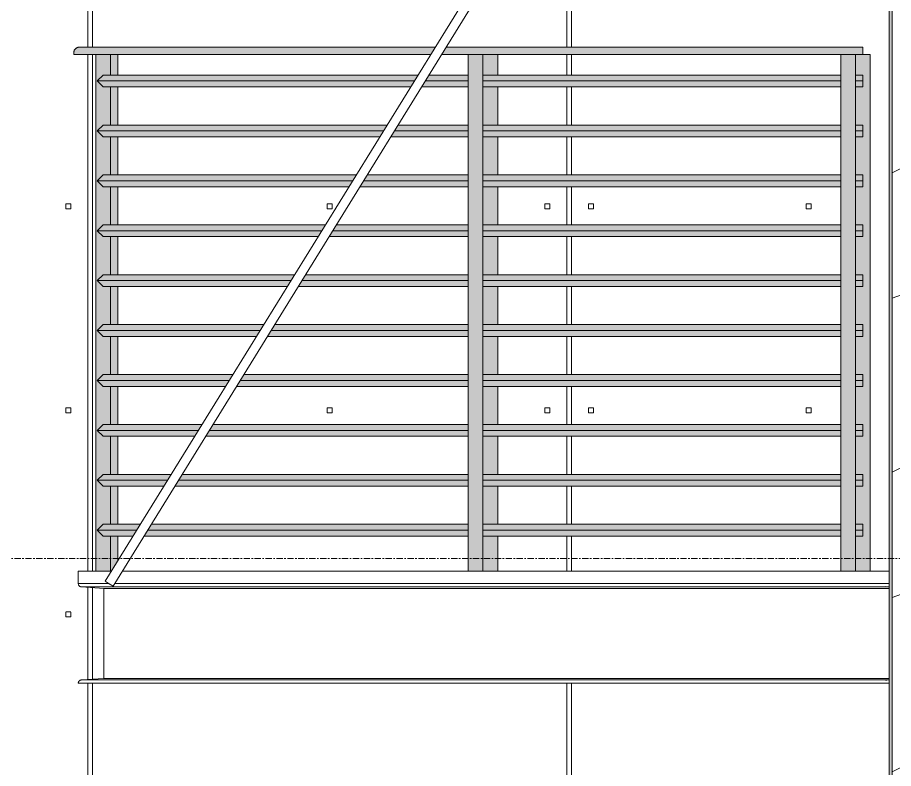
# Model space of a CAD drawing. Header units: inches. Extents: x 9661 to 16490, y -393 to 647.
# Drawn here: x 11178 to 11248.2, y 251.2 to 311.4 of the extents above; entities that cross this region are included whole.
import ezdxf

# ---------------------------------------------------------------- set-up
doc = ezdxf.new("R2010")
doc.units = ezdxf.units.IN
doc.header["$MEASUREMENT"] = 0
doc.linetypes.add('Grid Line 1_2_', pattern=[0.875, 0.5, -0.125, 0.125, -0.125])
for name, color, linetype, lineweight in [('A-FLOR-4', 55, 'Continuous', 9), ('A-FLOR-HRAL-1', 7, 'Continuous', 9), ('A-FLOR-HRAL-2', 55, 'Continuous', 9), ('A-FLOR-HRAL-4', 9, 'Continuous', 9), ('A-FLOR-LEVL-1', 51, 'Grid Line 1_2_', 9), ('A-WALL-11', 113, 'Continuous', 9), ('A-WALL-5', 55, 'Continuous', 9), ('A-WALL-7', 251, 'Continuous', 5), ('A-WALL-PATT-1', 55, 'Continuous', 9), ('A-WALL-PATT-2', 45, 'Continuous', 9), ('S-BEAM-3', 55, 'Continuous', 9)]:
    doc.layers.add(name, color=color, linetype=linetype, lineweight=lineweight)

# ---------------------------------------------------------------- blocks, each defined once
blk = doc.blocks.new('Railing - Baluster_01-V125-BUILDING SECTION - EAST_WEST - LOOKING NORTH')
at = {"layer": 'A-FLOR-HRAL-4'}
blk.add_hatch(color=256, dxfattribs=at).paths.add_polyline_path([(12151.395, 267), (12151.395, 308.405), (12150.214, 308.405), (12150.214, 267)], flags=0)
at = {"layer": 'A-FLOR-HRAL-2'}
for p, q in [((12150.214, 267), (12150.214, 308.405)), ((12151.395, 308.405), (12151.395, 267))]:
    blk.add_line(p, q, dxfattribs=at)
blk = doc.blocks.new('Railing - Baluster_01-2700443-BUILDING SECTION - EAST_WEST - LOOKING NORTH')
at = {"layer": 'A-FLOR-HRAL-4'}
h = blk.add_hatch(color=256, dxfattribs=at)
h.paths.add_polyline_path([(12151.395, 267), (12152.577, 267), (12152.577, 269.803), (12151.395, 269.803)], flags=0)
h.paths.add_polyline_path([(12151.395, 270.75), (12152.577, 270.75), (12152.577, 273.803), (12151.395, 273.803)], flags=0)
h.paths.add_polyline_path([(12152.577, 274.75), (12152.577, 277.803), (12151.395, 277.803), (12151.395, 274.75)], flags=0)
h.paths.add_polyline_path([(12151.395, 278.75), (12152.577, 278.75), (12152.577, 281.803), (12151.395, 281.803)], flags=0)
h.paths.add_polyline_path([(12151.395, 282.75), (12152.577, 282.75), (12152.577, 285.803), (12151.395, 285.803)], flags=0)
h.paths.add_polyline_path([(12152.577, 286.75), (12152.577, 289.803), (12151.395, 289.803), (12151.395, 286.75)], flags=0)
h.paths.add_polyline_path([(12151.395, 290.75), (12152.577, 290.75), (12152.577, 293.803), (12151.395, 293.803)], flags=0)
h.paths.add_polyline_path([(12151.395, 294.75), (12152.577, 294.75), (12152.577, 297.803), (12151.395, 297.803)], flags=0)
h.paths.add_polyline_path([(12151.395, 298.75), (12152.577, 298.75), (12152.577, 301.803), (12151.395, 301.803), (12151.395, 299.644)], flags=0)
h.paths.add_polyline_path([(12152.577, 302.75), (12152.577, 305.803), (12151.395, 305.803), (12151.395, 302.75), (12151.969, 302.75)], flags=0)
h.paths.add_polyline_path([(12152.577, 306.75), (12152.577, 308.405), (12151.395, 308.405), (12151.395, 306.75), (12151.969, 306.75)], flags=0)
at = {"layer": 'A-FLOR-HRAL-2'}
for p, q in [((12152.577, 308.405), (12152.577, 306.75)), ((12152.577, 305.803), (12152.577, 302.75)), ((12152.577, 301.803), (12152.577, 298.75)), ((12152.577, 297.803), (12152.577, 294.75)), ((12152.577, 293.803), (12152.577, 290.75)), ((12152.577, 289.803), (12152.577, 286.75)), ((12152.577, 285.803), (12152.577, 282.75)), ((12152.577, 281.803), (12152.577, 278.75)), ((12152.577, 277.803), (12152.577, 274.75)), ((12152.577, 273.803), (12152.577, 270.75)), ((12152.577, 269.803), (12152.577, 267))]:
    blk.add_line(p, q, dxfattribs=at)
blk = doc.blocks.new('Railing - Baluster_01-V128-BUILDING SECTION - EAST_WEST - LOOKING NORTH')
at = {"layer": 'A-FLOR-HRAL-4'}
blk.add_hatch(color=256, dxfattribs=at).paths.add_polyline_path([(9916.349, 267), (9917.53, 267), (9917.512, 269.803), (9916.939, 269.803), (9916.466, 270.277), (9916.939, 270.75), (9917.53, 270.75), (9917.512, 273.803), (9916.939, 273.803), (9916.466, 274.277), (9916.939, 274.75), (9917.53, 274.75), (9917.512, 277.803), (9916.939, 277.803), (9916.466, 278.277), (9916.939, 278.75), (9917.53, 278.75), (9917.512, 281.803), (9916.939, 281.803), (9916.466, 282.277), (9916.939, 282.75), (9917.53, 282.75), (9917.512, 285.803), (9916.939, 285.803), (9916.466, 286.277), (9916.939, 286.75), (9917.53, 286.75), (9917.512, 289.803), (9916.939, 289.803), (9916.466, 290.277), (9916.939, 290.75), (9917.53, 290.75), (9917.512, 293.803), (9916.939, 293.803), (9916.466, 294.277), (9916.939, 294.75), (9917.53, 294.75), (9917.512, 297.803), (9916.939, 297.803), (9916.466, 298.277), (9916.939, 298.75), (9917.53, 298.75), (9917.53, 301.803), (9916.939, 301.803), (9916.466, 302.277), (9916.939, 302.75), (9917.53, 302.75), (9917.53, 305.803), (9916.939, 305.803), (9916.466, 306.277), (9916.939, 306.75), (9917.53, 306.75), (9917.53, 308.405), (9916.349, 308.405), (9916.349, 269.734)], flags=0)
at = {"layer": 'A-FLOR-HRAL-2'}
for p, q in [((9916.349, 308.405), (9916.349, 267)), ((9917.53, 306.75), (9917.53, 308.405)), ((9917.53, 302.75), (9917.53, 305.803)), ((9917.53, 298.75), (9917.53, 301.803)), ((9917.53, 294.75), (9917.53, 297.803)), ((9917.53, 290.75), (9917.53, 293.803)), ((9917.53, 286.75), (9917.53, 289.803)), ((9917.53, 282.75), (9917.53, 285.803)), ((9917.53, 278.75), (9917.53, 281.803)), ((9917.53, 274.75), (9917.53, 277.803)), ((9917.53, 270.75), (9917.53, 273.803)), ((9917.53, 267), (9917.53, 269.803))]:
    blk.add_line(p, q, dxfattribs=at)
blk = doc.blocks.new('Railing - Baluster_01-V129-BUILDING SECTION - EAST_WEST - LOOKING NORTH')
at = {"layer": 'A-FLOR-HRAL-4'}
h = blk.add_hatch(color=256, dxfattribs=at)
h.paths.add_polyline_path([(9917.615, 267), (9918.12, 267.818), (9918.12, 269.803), (9917.53, 269.803), (9917.53, 267), (9917.589, 267)], flags=0)
h.paths.add_polyline_path([(9917.655, 270.75), (9918.12, 270.75), (9918.12, 273.803), (9917.53, 273.803), (9917.53, 270.75), (9917.589, 270.75)], flags=0)
h.paths.add_polyline_path([(9917.53, 274.75), (9918.12, 274.75), (9918.12, 277.803), (9917.53, 277.803), (9917.53, 275.716)], flags=0)
h.paths.add_polyline_path([(9918.12, 278.75), (9918.12, 281.803), (9917.53, 281.803), (9917.53, 278.75), (9917.748, 278.75)], flags=0)
h.paths.add_polyline_path([(9917.748, 282.75), (9918.12, 282.75), (9918.12, 285.803), (9917.53, 285.803), (9917.53, 282.75), (9917.738, 282.75)], flags=0)
h.paths.add_polyline_path([(9918.12, 286.75), (9918.12, 289.803), (9917.53, 289.803), (9917.53, 286.75), (9917.748, 286.75)], flags=0)
h.paths.add_polyline_path([(9917.53, 290.75), (9918.12, 290.75), (9918.12, 293.803), (9917.53, 293.803)], flags=0)
h.paths.add_polyline_path([(9917.706, 294.75), (9918.12, 294.75), (9918.12, 297.803), (9917.53, 297.803), (9917.53, 294.75), (9917.655, 294.75)], flags=0)
h.paths.add_polyline_path([(9917.53, 298.75), (9918.12, 298.75), (9918.12, 301.803), (9917.53, 301.803), (9917.53, 299.644)], flags=0)
h.paths.add_polyline_path([(9918.12, 302.75), (9918.12, 305.803), (9917.53, 305.803), (9917.53, 302.75)], flags=0)
h.paths.add_polyline_path([(9917.53, 306.75), (9918.12, 306.75), (9918.12, 308.405), (9917.53, 308.405)], flags=0)
at = {"layer": 'A-FLOR-HRAL-2'}
for p, q in [((9918.12, 308.405), (9918.12, 306.75)), ((9918.12, 305.803), (9918.12, 302.75)), ((9918.12, 301.803), (9918.12, 298.75)), ((9918.12, 297.803), (9918.12, 294.75)), ((9918.12, 293.803), (9918.12, 290.75)), ((9918.12, 289.803), (9918.12, 286.75)), ((9918.12, 285.803), (9918.12, 282.75)), ((9918.12, 281.803), (9918.12, 278.75)), ((9918.12, 277.803), (9918.12, 274.75)), ((9918.12, 273.803), (9918.12, 270.75)), ((9918.12, 269.803), (9918.12, 267.818))]:
    blk.add_line(p, q, dxfattribs=at)
blk = doc.blocks.new('Railing - Baluster_01-V130-BUILDING SECTION - EAST_WEST - LOOKING NORTH')
at = {"layer": 'A-FLOR-HRAL-4'}
blk.add_hatch(color=256, dxfattribs=at).paths.add_polyline_path([(9978.266, 267), (9978.418, 267), (9978.418, 308.405), (9977.237, 308.405), (9977.237, 306.75), (9977.827, 306.75), (9977.827, 305.803), (9977.237, 305.803), (9977.237, 302.75), (9977.827, 302.75), (9977.827, 301.803), (9977.237, 301.803), (9977.237, 298.75), (9977.827, 298.75), (9977.827, 297.803), (9977.237, 297.803), (9977.237, 294.75), (9977.827, 294.75), (9977.827, 293.803), (9977.237, 293.803), (9977.237, 290.75), (9977.827, 290.75), (9977.827, 289.803), (9977.237, 289.803), (9977.237, 286.75), (9977.827, 286.75), (9977.827, 285.803), (9977.237, 285.803), (9977.237, 282.75), (9977.827, 282.75), (9977.827, 281.803), (9977.237, 281.803), (9977.237, 278.75), (9977.827, 278.75), (9977.827, 277.803), (9977.237, 277.803), (9977.237, 274.75), (9977.827, 274.75), (9977.827, 273.803), (9977.237, 273.803), (9977.237, 270.75), (9977.827, 270.75), (9977.827, 269.803), (9977.237, 269.803), (9977.237, 267)], flags=0)
at = {"layer": 'A-FLOR-HRAL-2'}
for q in [(9977.827, 308.405), (9978.418, 267)]:
    blk.add_line((9978.418, 308.405), q, dxfattribs=at)
blk = doc.blocks.new('Railing - Railing-3282297-BUILDING SECTION - EAST_WEST - LOOKING NORTH')
at = {"layer": 'A-FLOR-HRAL-1'}
h = blk.add_hatch(color=256, dxfattribs=at)
h.paths.add_polyline_path([(11245.187, 308.528), (11245.777, 308.528), (11245.777, 309), (11212.364, 308.962), (11212.095, 308.528), (11245.027, 308.528)], flags=0)
h.paths.add_polyline_path([(11182.527, 308.528), (11211.214, 308.528), (11211.506, 309), (11182.877, 308.984), (11182.666, 308.862), (11182.543, 308.65)], flags=0)
h = blk.add_hatch(color=256, dxfattribs=at)
h.paths.add_polyline_path([(11212.02, 308.405), (11245.777, 308.405), (11245.777, 308.528), (11212.095, 308.528)], flags=0)
h.paths.add_polyline_path([(11211.138, 308.405), (11211.214, 308.528), (11182.527, 308.528), (11182.527, 308.405), (11210.524, 308.405)], flags=0)
h = blk.add_hatch(color=256, dxfattribs=at)
h.paths.add_polyline_path([(11210.705, 306.277), (11214.152, 306.277), (11214.152, 306.75), (11210.998, 306.75)], flags=0)
h.paths.add_polyline_path([(11245.777, 306.277), (11245.777, 306.75), (11245.187, 306.75), (11245.187, 306.277)], flags=0)
h.paths.add_polyline_path([(11185.48, 306.277), (11209.824, 306.277), (11210.116, 306.75), (11184.889, 306.75), (11184.416, 306.277)], flags=0)
h.paths.add_polyline_path([(11235.169, 306.277), (11244.006, 306.277), (11244.006, 306.75), (11215.333, 306.75), (11215.333, 306.277), (11216.514, 306.277)], flags=0)
h = blk.add_hatch(color=256, dxfattribs=at)
h.paths.add_polyline_path([(11245.777, 305.803), (11245.777, 306.277), (11245.187, 306.277), (11245.187, 305.803)], flags=0)
h.paths.add_polyline_path([(11185.48, 305.803), (11209.531, 305.803), (11209.824, 306.277), (11184.416, 306.277), (11184.889, 305.803)], flags=0)
h.paths.add_polyline_path([(11235.169, 305.803), (11244.006, 305.803), (11244.006, 306.277), (11215.333, 306.277), (11215.333, 305.803), (11216.514, 305.803)], flags=0)
h.paths.add_polyline_path([(11210.413, 305.803), (11214.152, 305.803), (11214.152, 306.277), (11210.705, 306.277), (11210.524, 305.983)], flags=0)
h = blk.add_hatch(color=256, dxfattribs=at)
h.paths.add_polyline_path([(11215.333, 302.277), (11244.006, 302.277), (11244.006, 302.75), (11215.333, 302.75)], flags=0)
h.paths.add_polyline_path([(11184.416, 302.277), (11207.353, 302.277), (11207.646, 302.75), (11184.889, 302.75)], flags=0)
h.paths.add_polyline_path([(11245.777, 302.277), (11245.777, 302.75), (11245.187, 302.75), (11245.187, 302.277)], flags=0)
h.paths.add_polyline_path([(11214.152, 302.277), (11214.152, 302.75), (11208.527, 302.75), (11208.235, 302.277)], flags=0)
h = blk.add_hatch(color=256, dxfattribs=at)
h.paths.add_polyline_path([(11245.187, 301.803), (11245.777, 301.803), (11245.777, 302.277), (11245.187, 302.277)], flags=0)
h.paths.add_polyline_path([(11184.889, 301.803), (11207.061, 301.803), (11207.353, 302.277), (11184.416, 302.277)], flags=0)
h.paths.add_polyline_path([(11244.006, 301.803), (11244.006, 302.277), (11215.333, 302.277), (11215.333, 301.803), (11235.169, 301.803)], flags=0)
h.paths.add_polyline_path([(11207.942, 301.803), (11214.152, 301.803), (11214.152, 302.277), (11208.235, 302.277)], flags=0)
h = blk.add_hatch(color=256, dxfattribs=at)
h.paths.add_polyline_path([(11205.764, 298.277), (11214.152, 298.277), (11214.152, 298.75), (11206.057, 298.75)], flags=0)
h.paths.add_polyline_path([(11185.48, 298.277), (11204.883, 298.277), (11205.175, 298.75), (11184.889, 298.75), (11184.416, 298.277)], flags=0)
h.paths.add_polyline_path([(11245.777, 298.277), (11245.777, 298.75), (11245.187, 298.75), (11245.187, 298.277)], flags=0)
h.paths.add_polyline_path([(11235.169, 298.277), (11244.006, 298.277), (11244.006, 298.75), (11215.333, 298.75), (11215.333, 298.277), (11216.514, 298.277)], flags=0)
h = blk.add_hatch(color=256, dxfattribs=at)
h.paths.add_polyline_path([(11245.187, 297.803), (11245.777, 297.803), (11245.777, 298.277), (11245.187, 298.277)], flags=0)
h.paths.add_polyline_path([(11185.48, 297.803), (11204.59, 297.803), (11204.883, 298.277), (11184.416, 298.277), (11184.889, 297.803)], flags=0)
h.paths.add_polyline_path([(11235.169, 297.803), (11244.006, 297.803), (11244.006, 298.277), (11215.333, 298.277), (11215.333, 297.803), (11216.514, 297.803)], flags=0)
h.paths.add_polyline_path([(11214.152, 297.803), (11214.152, 298.277), (11205.764, 298.277), (11205.472, 297.803)], flags=0)
h = blk.add_hatch(color=256, dxfattribs=at)
h.paths.add_polyline_path([(11203.294, 294.277), (11214.152, 294.277), (11214.152, 294.75), (11203.586, 294.75)], flags=0)
h.paths.add_polyline_path([(11185.48, 294.277), (11202.412, 294.277), (11202.704, 294.75), (11184.889, 294.75), (11184.416, 294.277)], flags=0)
h.paths.add_polyline_path([(11245.777, 294.277), (11245.777, 294.75), (11245.187, 294.75), (11245.187, 294.277)], flags=0)
h.paths.add_polyline_path([(11235.169, 294.277), (11244.006, 294.277), (11244.006, 294.75), (11215.333, 294.75), (11215.333, 294.277), (11216.514, 294.277)], flags=0)
h = blk.add_hatch(color=256, dxfattribs=at)
h.paths.add_polyline_path([(11203.001, 293.803), (11214.152, 293.803), (11214.152, 294.277), (11203.294, 294.277)], flags=0)
h.paths.add_polyline_path([(11245.777, 293.803), (11245.777, 294.277), (11245.187, 294.277), (11245.187, 293.803)], flags=0)
h.paths.add_polyline_path([(11185.48, 293.803), (11202.12, 293.803), (11202.412, 294.277), (11184.416, 294.277), (11184.889, 293.803)], flags=0)
h.paths.add_polyline_path([(11235.169, 293.803), (11244.006, 293.803), (11244.006, 294.277), (11215.333, 294.277), (11215.333, 293.803), (11216.514, 293.803)], flags=0)
h = blk.add_hatch(color=256, dxfattribs=at)
h.paths.add_polyline_path([(11200.823, 290.277), (11214.152, 290.277), (11214.152, 290.75), (11201.115, 290.75)], flags=0)
h.paths.add_polyline_path([(11184.416, 290.277), (11199.942, 290.277), (11200.234, 290.75), (11184.889, 290.75)], flags=0)
h.paths.add_polyline_path([(11245.777, 290.277), (11245.777, 290.75), (11245.187, 290.75), (11245.187, 290.277)], flags=0)
h.paths.add_polyline_path([(11235.169, 290.277), (11244.006, 290.277), (11244.006, 290.75), (11215.333, 290.75), (11215.333, 290.277), (11216.514, 290.277)], flags=0)
h = blk.add_hatch(color=256, dxfattribs=at)
h.paths.add_polyline_path([(11245.187, 289.803), (11245.777, 289.803), (11245.777, 290.277), (11245.187, 290.277)], flags=0)
h.paths.add_polyline_path([(11186.07, 289.803), (11199.649, 289.803), (11199.942, 290.277), (11184.416, 290.277), (11184.889, 289.803), (11185.48, 289.803)], flags=0)
h.paths.add_polyline_path([(11244.006, 289.803), (11244.006, 290.277), (11215.333, 290.277), (11215.333, 289.803), (11235.169, 289.803)], flags=0)
h.paths.add_polyline_path([(11200.531, 289.803), (11214.152, 289.803), (11214.152, 290.277), (11200.823, 290.277)], flags=0)
h = blk.add_hatch(color=256, dxfattribs=at)
h.paths.add_polyline_path([(11184.416, 286.277), (11197.471, 286.277), (11197.763, 286.75), (11184.889, 286.75)], flags=0)
h.paths.add_polyline_path([(11245.777, 286.277), (11245.777, 286.75), (11245.187, 286.75), (11245.187, 286.277)], flags=0)
h.paths.add_polyline_path([(11235.169, 286.277), (11244.006, 286.277), (11244.006, 286.75), (11215.333, 286.75), (11215.333, 286.277), (11216.514, 286.277)], flags=0)
h.paths.add_polyline_path([(11214.152, 286.277), (11214.152, 286.75), (11198.645, 286.75), (11198.353, 286.277)], flags=0)
h = blk.add_hatch(color=256, dxfattribs=at)
h.paths.add_polyline_path([(11245.187, 285.803), (11245.777, 285.803), (11245.777, 286.277), (11245.187, 286.277)], flags=0)
h.paths.add_polyline_path([(11185.06, 285.803), (11197.179, 285.803), (11197.471, 286.277), (11184.416, 286.277), (11184.889, 285.803)], flags=0)
h.paths.add_polyline_path([(11235.169, 285.803), (11244.006, 285.803), (11244.006, 286.277), (11215.333, 286.277), (11215.333, 285.803), (11216.514, 285.803)], flags=0)
h.paths.add_polyline_path([(11198.06, 285.803), (11214.152, 285.803), (11214.152, 286.277), (11198.353, 286.277)], flags=0)
h = blk.add_hatch(color=256, dxfattribs=at)
h.paths.add_polyline_path([(11185.656, 282.277), (11195.001, 282.277), (11195.293, 282.75), (11184.889, 282.75), (11184.416, 282.277), (11185.605, 282.277)], flags=0)
h.paths.add_polyline_path([(11245.777, 282.277), (11245.777, 282.75), (11245.187, 282.75), (11245.187, 282.277)], flags=0)
h.paths.add_polyline_path([(11235.169, 282.277), (11244.006, 282.277), (11244.006, 282.75), (11215.333, 282.75), (11215.333, 282.277), (11216.514, 282.277)], flags=0)
h.paths.add_polyline_path([(11195.882, 282.277), (11214.152, 282.277), (11214.152, 282.75), (11196.174, 282.75)], flags=0)
h = blk.add_hatch(color=256, dxfattribs=at)
h.paths.add_polyline_path([(11245.187, 281.803), (11245.777, 281.803), (11245.777, 282.277), (11245.187, 282.277)], flags=0)
h.paths.add_polyline_path([(11184.889, 281.803), (11194.708, 281.803), (11195.001, 282.277), (11184.416, 282.277)], flags=0)
h.paths.add_polyline_path([(11235.169, 281.803), (11244.006, 281.803), (11244.006, 282.277), (11215.333, 282.277), (11215.333, 281.803), (11216.514, 281.803)], flags=0)
h.paths.add_polyline_path([(11195.737, 281.803), (11214.152, 281.803), (11214.152, 282.277), (11195.882, 282.277), (11195.59, 281.803)], flags=0)
h = blk.add_hatch(color=256, dxfattribs=at)
h.paths.add_polyline_path([(11185.656, 278.277), (11192.53, 278.277), (11192.822, 278.75), (11184.889, 278.75), (11184.416, 278.277), (11185.605, 278.277)], flags=0)
h.paths.add_polyline_path([(11245.777, 278.277), (11245.777, 278.75), (11245.187, 278.75), (11245.187, 278.277)], flags=0)
h.paths.add_polyline_path([(11235.169, 278.277), (11244.006, 278.277), (11244.006, 278.75), (11215.333, 278.75), (11215.333, 278.277), (11216.514, 278.277)], flags=0)
h.paths.add_polyline_path([(11195.737, 278.277), (11214.152, 278.277), (11214.152, 278.75), (11193.704, 278.75), (11193.412, 278.277)], flags=0)
h = blk.add_hatch(color=256, dxfattribs=at)
h.paths.add_polyline_path([(11245.777, 277.803), (11245.777, 278.277), (11245.187, 278.277), (11245.187, 277.803)], flags=0)
h.paths.add_polyline_path([(11185.06, 277.803), (11192.238, 277.803), (11192.53, 278.277), (11184.416, 278.277), (11184.889, 277.803)], flags=0)
h.paths.add_polyline_path([(11244.006, 277.803), (11244.006, 278.277), (11215.333, 278.277), (11215.333, 277.803), (11235.169, 277.803)], flags=0)
h.paths.add_polyline_path([(11214.152, 277.803), (11214.152, 278.277), (11193.412, 278.277), (11193.119, 277.803), (11195.737, 277.803)], flags=0)
h = blk.add_hatch(color=256, dxfattribs=at)
h.paths.add_polyline_path([(11245.187, 274.277), (11245.777, 274.277), (11245.777, 274.75), (11245.187, 274.75)], flags=0)
h.paths.add_polyline_path([(11185.48, 274.277), (11190.06, 274.277), (11190.352, 274.75), (11184.889, 274.75), (11184.416, 274.277)], flags=0)
h.paths.add_polyline_path([(11244.006, 274.277), (11244.006, 274.75), (11215.333, 274.75), (11215.333, 274.277), (11235.169, 274.277)], flags=0)
h.paths.add_polyline_path([(11190.941, 274.277), (11214.152, 274.277), (11214.152, 274.75), (11191.233, 274.75)], flags=0)
h = blk.add_hatch(color=256, dxfattribs=at)
h.paths.add_polyline_path([(11245.777, 273.803), (11245.777, 274.277), (11245.187, 274.277), (11245.187, 273.803)], flags=0)
h.paths.add_polyline_path([(11184.889, 273.803), (11189.767, 273.803), (11190.06, 274.277), (11184.416, 274.277)], flags=0)
h.paths.add_polyline_path([(11235.169, 273.803), (11244.006, 273.803), (11244.006, 274.277), (11215.333, 274.277), (11215.333, 273.803), (11216.514, 273.803)], flags=0)
h.paths.add_polyline_path([(11190.649, 273.803), (11214.152, 273.803), (11214.152, 274.277), (11190.941, 274.277)], flags=0)
h = blk.add_hatch(color=256, dxfattribs=at)
h.paths.add_polyline_path([(11184.416, 270.277), (11187.589, 270.277), (11187.881, 270.75), (11184.889, 270.75)], flags=0)
h.paths.add_polyline_path([(11245.777, 270.277), (11245.777, 270.75), (11245.187, 270.75), (11245.187, 270.277)], flags=0)
h.paths.add_polyline_path([(11244.006, 270.277), (11244.006, 270.75), (11215.333, 270.75), (11215.333, 270.277), (11235.169, 270.277)], flags=0)
h.paths.add_polyline_path([(11188.471, 270.277), (11214.152, 270.277), (11214.152, 270.75), (11188.763, 270.75)], flags=0)
h = blk.add_hatch(color=256, dxfattribs=at)
h.paths.add_polyline_path([(11245.187, 269.803), (11245.777, 269.803), (11245.777, 270.277), (11245.187, 270.277)], flags=0)
h.paths.add_polyline_path([(11185.48, 269.803), (11187.297, 269.803), (11187.589, 270.277), (11184.416, 270.277), (11184.889, 269.803)], flags=0)
h.paths.add_polyline_path([(11244.006, 269.803), (11244.006, 270.277), (11215.333, 270.277), (11215.333, 269.803), (11235.169, 269.803)], flags=0)
h.paths.add_polyline_path([(11188.178, 269.803), (11214.152, 269.803), (11214.152, 270.277), (11188.471, 270.277)], flags=0)
at = {"layer": 'A-FLOR-HRAL-2'}
for p, q in [((11211.521, 309), (11183, 309)), ((11245.777, 309), (11212.372, 309)), ((11245.777, 309), (11245.777, 308.528)), ((11182.527, 308.405), (11182.527, 308.528)), ((11211.153, 308.405), (11182.527, 308.405)), ((11245.777, 308.405), (11212.005, 308.405)), ((11245.777, 308.528), (11245.777, 308.405)), ((11184.416, 306.277), (11184.889, 306.75)), ((11184.889, 305.803), (11184.416, 306.277)), ((11209.824, 306.277), (11184.416, 306.277)), ((11184.889, 306.75), (11210.116, 306.75)), ((11214.152, 306.277), (11210.699, 306.277)), ((11210.991, 306.75), (11214.152, 306.75)), ((11215.333, 306.75), (11244.006, 306.75)), ((11244.006, 306.277), (11215.333, 306.277)), ((11245.187, 306.75), (11245.777, 306.75)), ((11245.777, 306.277), (11245.187, 306.277)), ((11245.777, 306.75), (11245.777, 306.277)), ((11245.777, 306.277), (11245.777, 305.803)), ((11209.531, 305.803), (11184.889, 305.803)), ((11214.152, 305.803), (11210.407, 305.803)), ((11244.006, 305.803), (11215.333, 305.803)), ((11245.777, 305.803), (11245.187, 305.803)), ((11184.416, 302.277), (11184.889, 302.75)), ((11184.889, 302.75), (11207.646, 302.75)), ((11208.522, 302.75), (11214.152, 302.75)), ((11215.333, 302.75), (11244.006, 302.75)), ((11245.187, 302.75), (11245.777, 302.75)), ((11245.777, 302.75), (11245.777, 302.277)), ((11184.889, 301.803), (11184.416, 302.277)), ((11207.353, 302.277), (11184.416, 302.277)), ((11214.152, 302.277), (11208.229, 302.277)), ((11244.006, 302.277), (11215.333, 302.277)), ((11245.777, 302.277), (11245.187, 302.277)), ((11245.777, 302.277), (11245.777, 301.803)), ((11207.061, 301.803), (11184.889, 301.803)), ((11214.152, 301.803), (11207.937, 301.803)), ((11244.006, 301.803), (11215.333, 301.803)), ((11245.777, 301.803), (11245.187, 301.803)), ((11184.416, 298.277), (11184.889, 298.75)), ((11184.889, 298.75), (11205.175, 298.75)), ((11206.052, 298.75), (11214.152, 298.75)), ((11215.333, 298.75), (11244.006, 298.75)), ((11245.187, 298.75), (11245.777, 298.75)), ((11245.777, 298.75), (11245.777, 298.277)), ((11184.889, 297.803), (11184.416, 298.277)), ((11204.883, 298.277), (11184.416, 298.277)), ((11204.59, 297.803), (11184.889, 297.803)), ((11214.152, 297.803), (11205.467, 297.803)), ((11214.152, 298.277), (11205.759, 298.277)), ((11244.006, 298.277), (11215.333, 298.277)), ((11244.006, 297.803), (11215.333, 297.803)), ((11245.777, 298.277), (11245.187, 298.277)), ((11245.777, 297.803), (11245.187, 297.803)), ((11245.777, 298.277), (11245.777, 297.803)), ((11184.416, 294.277), (11184.889, 294.75)), ((11184.889, 293.803), (11184.416, 294.277)), ((11202.412, 294.277), (11184.416, 294.277)), ((11184.889, 294.75), (11202.704, 294.75)), ((11214.152, 294.277), (11203.289, 294.277)), ((11203.582, 294.75), (11214.152, 294.75)), ((11215.333, 294.75), (11244.006, 294.75)), ((11244.006, 294.277), (11215.333, 294.277)), ((11245.187, 294.75), (11245.777, 294.75)), ((11245.777, 294.277), (11245.187, 294.277)), ((11245.777, 294.75), (11245.777, 294.277)), ((11245.777, 294.277), (11245.777, 293.803)), ((11202.12, 293.803), (11184.889, 293.803)), ((11214.152, 293.803), (11202.997, 293.803)), ((11244.006, 293.803), (11215.333, 293.803)), ((11245.777, 293.803), (11245.187, 293.803)), ((11184.416, 290.277), (11184.889, 290.75)), ((11184.889, 290.75), (11200.234, 290.75)), ((11201.112, 290.75), (11214.152, 290.75)), ((11215.333, 290.75), (11244.006, 290.75)), ((11245.187, 290.75), (11245.777, 290.75)), ((11245.777, 290.75), (11245.777, 290.277)), ((11184.889, 289.803), (11184.416, 290.277)), ((11199.942, 290.277), (11184.416, 290.277)), ((11214.152, 290.277), (11200.82, 290.277)), ((11244.006, 290.277), (11215.333, 290.277)), ((11245.777, 290.277), (11245.187, 290.277)), ((11245.777, 290.277), (11245.777, 289.803)), ((11199.649, 289.803), (11184.889, 289.803)), ((11214.152, 289.803), (11200.527, 289.803)), ((11244.006, 289.803), (11215.333, 289.803)), ((11245.777, 289.803), (11245.187, 289.803)), ((11184.416, 286.277), (11184.889, 286.75)), ((11184.889, 286.75), (11197.763, 286.75)), ((11198.642, 286.75), (11214.152, 286.75)), ((11215.333, 286.75), (11244.006, 286.75)), ((11245.187, 286.75), (11245.777, 286.75)), ((11245.777, 286.75), (11245.777, 286.277)), ((11184.889, 285.803), (11184.416, 286.277)), ((11197.471, 286.277), (11184.416, 286.277)), ((11197.179, 285.803), (11184.889, 285.803)), ((11214.152, 285.803), (11198.057, 285.803)), ((11214.152, 286.277), (11198.35, 286.277)), ((11244.006, 286.277), (11215.333, 286.277)), ((11244.006, 285.803), (11215.333, 285.803)), ((11245.777, 286.277), (11245.187, 286.277)), ((11245.777, 285.803), (11245.187, 285.803)), ((11245.777, 286.277), (11245.777, 285.803)), ((11184.416, 282.277), (11184.889, 282.75)), ((11184.889, 281.803), (11184.416, 282.277)), ((11195.001, 282.277), (11184.416, 282.277)), ((11184.889, 282.75), (11195.293, 282.75)), ((11214.152, 282.277), (11195.88, 282.277)), ((11196.172, 282.75), (11214.152, 282.75)), ((11215.333, 282.75), (11244.006, 282.75)), ((11244.006, 282.277), (11215.333, 282.277)), ((11245.187, 282.75), (11245.777, 282.75)), ((11245.777, 282.277), (11245.187, 282.277)), ((11245.777, 282.75), (11245.777, 282.277)), ((11245.777, 282.277), (11245.777, 281.803)), ((11194.708, 281.803), (11184.889, 281.803)), ((11214.152, 281.803), (11195.587, 281.803)), ((11244.006, 281.803), (11215.333, 281.803)), ((11245.777, 281.803), (11245.187, 281.803)), ((11184.416, 278.277), (11184.889, 278.75)), ((11184.889, 278.75), (11192.822, 278.75)), ((11193.702, 278.75), (11214.152, 278.75)), ((11215.333, 278.75), (11244.006, 278.75)), ((11245.187, 278.75), (11245.777, 278.75)), ((11245.777, 278.75), (11245.777, 278.277)), ((11184.889, 277.803), (11184.416, 278.277)), ((11192.53, 278.277), (11184.416, 278.277)), ((11214.152, 278.277), (11193.41, 278.277)), ((11244.006, 278.277), (11215.333, 278.277)), ((11245.777, 278.277), (11245.187, 278.277)), ((11245.777, 278.277), (11245.777, 277.803)), ((11192.238, 277.803), (11184.889, 277.803)), ((11214.152, 277.803), (11193.118, 277.803)), ((11244.006, 277.803), (11215.333, 277.803)), ((11245.777, 277.803), (11245.187, 277.803)), ((11184.416, 274.277), (11184.889, 274.75)), ((11184.889, 274.75), (11190.352, 274.75)), ((11191.232, 274.75), (11214.152, 274.75)), ((11215.333, 274.75), (11244.006, 274.75)), ((11245.187, 274.75), (11245.777, 274.75)), ((11245.777, 274.75), (11245.777, 274.277)), ((11184.889, 273.803), (11184.416, 274.277)), ((11190.06, 274.277), (11184.416, 274.277)), ((11214.152, 274.277), (11190.94, 274.277)), ((11244.006, 274.277), (11215.333, 274.277)), ((11245.777, 274.277), (11245.187, 274.277)), ((11245.777, 274.277), (11245.777, 273.803)), ((11189.767, 273.803), (11184.889, 273.803)), ((11214.152, 273.803), (11190.648, 273.803)), ((11244.006, 273.803), (11215.333, 273.803)), ((11245.777, 273.803), (11245.187, 273.803)), ((11184.416, 270.277), (11184.889, 270.75)), ((11184.889, 270.75), (11187.881, 270.75)), ((11188.762, 270.75), (11214.152, 270.75)), ((11215.333, 270.75), (11244.006, 270.75)), ((11245.187, 270.75), (11245.777, 270.75)), ((11245.777, 270.75), (11245.777, 270.277)), ((11184.889, 269.803), (11184.416, 270.277)), ((11187.589, 270.277), (11184.416, 270.277)), ((11187.297, 269.803), (11184.889, 269.803)), ((11214.152, 269.803), (11188.178, 269.803)), ((11214.152, 270.277), (11188.47, 270.277)), ((11244.006, 270.277), (11215.333, 270.277)), ((11244.006, 269.803), (11215.333, 269.803)), ((11245.777, 270.277), (11245.187, 270.277)), ((11245.777, 269.803), (11245.187, 269.803)), ((11245.777, 270.277), (11245.777, 269.803))]:
    blk.add_line(p, q, dxfattribs=at)
blk.add_open_spline([(11182.527, 308.528), (11182.527, 308.569), (11182.535, 308.631), (11182.562, 308.709), (11182.589, 308.764), (11182.618, 308.807), (11182.644, 308.839), (11182.672, 308.869), (11182.711, 308.903), (11182.754, 308.932), (11182.791, 308.952), (11182.828, 308.969), (11182.897, 308.992), (11182.958, 309), (11183, 309)], degree=3, knots=[0, 0, 0, 0, 0.166667, 0.25, 0.333333, 0.416667, 0.458333, 0.5, 0.583333, 0.666667, 0.708333, 0.75, 0.833333, 1, 1, 1, 1], dxfattribs=at)
for name, p in [('Railing - Baluster_01-V128-BUILDING SECTION - EAST_WEST - LOOKING NORTH', (1267.95, 0)), ('Railing - Baluster_01-V129-BUILDING SECTION - EAST_WEST - LOOKING NORTH', (1267.95, 0)), ('Railing - Baluster_01-V125-BUILDING SECTION - EAST_WEST - LOOKING NORTH', (-936.062, 0)), ('Railing - Baluster_01-2700443-BUILDING SECTION - EAST_WEST - LOOKING NORTH', (-936.062, 0)), ('Railing - Baluster_01-V125-BUILDING SECTION - EAST_WEST - LOOKING NORTH', (-906.209, 0)), ('Railing - Baluster_01-V130-BUILDING SECTION - EAST_WEST - LOOKING NORTH', (1267.95, 0))]:
    blk.add_blockref(name, p)
blk = doc.blocks.new('Walls 61 - Walls 1-3282251-BUILDING SECTION - EAST_WEST - LOOKING NORTH')
at = {"layer": 'S-BEAM-3'}
for p, q in [((11247.146, 366.706), (11185.06, 266.182)), ((11185.698, 265.788), (11247.146, 365.278)), ((11185.379, 265.985), (11185.06, 266.182)), ((11185.698, 265.788), (11185.379, 265.985))]:
    blk.add_line(p, q, dxfattribs=at)
blk = doc.blocks.new('Walls 62 - Walls 3-3282266-BUILDING SECTION - EAST_WEST - LOOKING NORTH')
at = {"layer": 'A-WALL-5'}
for p, q in [((11185.356, 266), (11182.889, 266)), ((11183.162, 265.727), (11247.889, 265.727)), ((11184.932, 265.609), (11183.162, 265.727)), ((11247.769, 265.727), (11183.162, 265.727)), ((11184.932, 258.391), (11184.932, 265.609)), ((11247.889, 265.609), (11184.932, 265.609)), ((11247.889, 266), (11185.829, 266)), ((11247.769, 265.727), (11247.889, 265.719)), ((11183.162, 258.273), (11184.932, 258.391)), ((11247.889, 258.391), (11184.932, 258.391)), ((11182.889, 258), (11247.889, 258)), ((11247.889, 258.273), (11183.162, 258.273)), ((11247.769, 258.273), (11183.162, 258.273)), ((11247.889, 258.281), (11247.769, 258.273))]:
    blk.add_line(p, q, dxfattribs=at)
for centre, start, end in [((11247.769, 266), 240, 270), ((11247.769, 258), 90, 120)]:
    blk.add_arc(centre, 0.273, start, end, dxfattribs=at)
for points, knots in [([(11183.162, 265.727), (11183.139, 265.727), (11183.103, 265.732), (11183.058, 265.747), (11183.031, 265.76), (11183.011, 265.773), (11182.991, 265.787), (11182.973, 265.802), (11182.957, 265.82), (11182.942, 265.838), (11182.925, 265.863), (11182.909, 265.895), (11182.894, 265.94), (11182.889, 265.976), (11182.889, 266)], [0, 0, 0, 0, 0.166667, 0.25, 0.333333, 0.375, 0.416667, 0.5, 0.541667, 0.583333, 0.666667, 0.75, 0.833333, 1, 1, 1, 1]), ([(11182.889, 258), (11182.889, 258.024), (11182.894, 258.06), (11182.909, 258.105), (11182.925, 258.137), (11182.942, 258.162), (11182.957, 258.18), (11182.973, 258.198), (11182.996, 258.217), (11183.021, 258.234), (11183.042, 258.245), (11183.063, 258.255), (11183.103, 258.268), (11183.139, 258.273), (11183.162, 258.273)], [0, 0, 0, 0, 0.166667, 0.25, 0.333333, 0.416667, 0.458333, 0.5, 0.583333, 0.666667, 0.708333, 0.75, 0.833333, 1, 1, 1, 1])]:
    blk.add_open_spline(points, degree=3, knots=knots, dxfattribs=at)

msp = doc.modelspace()

# ---------------------------------------------------------------- hatches: boundary and pattern name
at = {"layer": 'A-WALL-7'}
msp.add_hatch(color=256, dxfattribs=at).paths.add_polyline_path([(11247.8894, 109.25), (11248.1394, 109.251), (11248.1394, 349.5), (11247.8894, 349.5), (11247.8894, 109.251)], flags=0)
at = {"layer": 'A-WALL-PATT-1'}
h = msp.add_hatch(dxfattribs=at)
h.set_pattern_fill('FP_9', color=256, style=0, pattern_type=2)
h.set_pattern_definition([(0, (11262.14, 110.18), (-38.4, 120.375), [0.392, -38.007]), (0, (11262.14, 110.57), (-38.4, 120.375), [0.392, -38.007]), (0, (11262.14, 126.54), (-38.4, 120.375), [0.392, -38.007]), (0, (11262.14, 126.93), (-38.4, 120.375), [0.392, -38.007]), (0, (11262.14, 142.89), (-38.4, 120.375), [0.392, -38.007]), (0, (11262.14, 143.29), (-38.4, 120.375), [0.392, -38.007]), (0, (11262.14, 159.25), (-38.4, 120.375), [0.392, -38.007]), (0, (11262.14, 159.64), (-38.4, 120.375), [0.392, -38.007]), (0, (11262.14, 175.61), (-38.4, 120.375), [0.392, -38.007]), (0, (11262.14, 176), (-38.4, 120.375), [0.392, -38.007]), (0, (11262.14, 191.96), (-38.4, 120.375), [0.392, -38.007]), (0, (11262.14, 192.36), (-38.4, 120.375), [0.392, -38.007]), (0, (11262.14, 208.32), (-38.4, 120.375), [0.392, -38.007]), (0, (11262.14, 208.71), (-38.4, 120.375), [0.392, -38.007]), (0, (11262.14, 224.68), (-38.4, 120.375), [0.392, -38.007]), (0, (11262.14, 225.07), (-38.4, 120.375), [0.392, -38.007]), (0, (11279.59, 110.18), (-38.4, 120.375), [0.392, -38.007]), (0, (11279.59, 110.57), (-38.4, 120.375), [0.392, -38.007]), (0, (11279.59, 126.54), (-38.4, 120.375), [0.392, -38.007]), (0, (11279.59, 126.93), (-38.4, 120.375), [0.392, -38.007]), (0, (11279.59, 142.89), (-38.4, 120.375), [0.392, -38.007]), (0, (11279.59, 143.29), (-38.4, 120.375), [0.392, -38.007]), (0, (11279.59, 159.25), (-38.4, 120.375), [0.392, -38.007]), (0, (11279.59, 159.64), (-38.4, 120.375), [0.392, -38.007]), (0, (11279.59, 175.61), (-38.4, 120.375), [0.392, -38.007]), (0, (11279.59, 176), (-38.4, 120.375), [0.392, -38.007]), (0, (11279.59, 191.96), (-38.4, 120.375), [0.392, -38.007]), (0, (11279.59, 192.36), (-38.4, 120.375), [0.392, -38.007]), (0, (11279.59, 208.32), (-38.4, 120.375), [0.392, -38.007]), (0, (11279.59, 208.71), (-38.4, 120.375), [0.392, -38.007]), (0, (11279.59, 224.68), (-38.4, 120.375), [0.392, -38.007]), (0, (11279.59, 225.07), (-38.4, 120.375), [0.392, -38.007]), (0, (11297.04, 110.18), (-38.4, 120.375), [0.392, -38.007]), (0, (11297.04, 110.57), (-38.4, 120.375), [0.392, -38.007]), (0, (11297.04, 126.54), (-38.4, 120.375), [0.392, -38.007]), (0, (11297.04, 126.93), (-38.4, 120.375), [0.392, -38.007]), (0, (11297.04, 142.89), (-38.4, 120.375), [0.392, -38.007]), (0, (11297.04, 143.29), (-38.4, 120.375), [0.392, -38.007]), (0, (11297.04, 159.25), (-38.4, 120.375), [0.392, -38.007]), (0, (11297.04, 159.64), (-38.4, 120.375), [0.392, -38.007]), (0, (11297.04, 175.61), (-38.4, 120.375), [0.392, -38.007]), (0, (11297.04, 176), (-38.4, 120.375), [0.392, -38.007]), (0, (11297.04, 191.96), (-38.4, 120.375), [0.392, -38.007]), (0, (11297.04, 192.36), (-38.4, 120.375), [0.392, -38.007]), (0, (11297.04, 208.32), (-38.4, 120.375), [0.392, -38.007]), (0, (11297.04, 208.71), (-38.4, 120.375), [0.392, -38.007]), (0, (11297.04, 224.68), (-38.4, 120.375), [0.392, -38.007]), (0, (11297.04, 225.07), (-38.4, 120.375), [0.392, -38.007]), (90, (11260.402, 107.625), (-38.4, 2e-15), [120, -0.375]), (90, (11260.777, 107.625), (-38.4, 2e-15), [120, -0.375]), (90, (11262.143, 110.18), (-38.4, 2e-15), [0.392, -119.982]), (90, (11262.143, 126.536), (-38.4, 2e-15), [0.392, -119.982]), (90, (11262.143, 142.893), (-38.4, 2e-15), [0.392, -119.982]), (90, (11262.143, 159.25), (-38.4, 2e-15), [0.392, -119.982]), (90, (11262.143, 175.607), (-38.4, 2e-15), [0.392, -119.982]), (90, (11262.143, 191.964), (-38.4, 2e-15), [0.392, -119.982]), (90, (11262.143, 208.322), (-38.4, 2e-15), [0.392, -119.982]), (90, (11262.143, 224.68), (-38.4, 2e-15), [0.392, -119.982]), (90, (11262.536, 110.18), (-38.4, 2e-15), [0.392, -119.982]), (90, (11262.536, 126.536), (-38.4, 2e-15), [0.392, -119.982]), (90, (11262.536, 142.893), (-38.4, 2e-15), [0.392, -119.982]), (90, (11262.536, 159.25), (-38.4, 2e-15), [0.392, -119.982]), (90, (11262.536, 175.607), (-38.4, 2e-15), [0.392, -119.982]), (90, (11262.536, 191.964), (-38.4, 2e-15), [0.392, -119.982]), (90, (11262.536, 208.322), (-38.4, 2e-15), [0.392, -119.982]), (90, (11262.536, 224.68), (-38.4, 2e-15), [0.392, -119.982]), (90, (11279.593, 110.18), (-38.4, 2e-15), [0.392, -119.982]), (90, (11279.593, 126.536), (-38.4, 2e-15), [0.392, -119.982]), (90, (11279.593, 142.893), (-38.4, 2e-15), [0.392, -119.982]), (90, (11279.593, 159.25), (-38.4, 2e-15), [0.392, -119.982]), (90, (11279.593, 175.607), (-38.4, 2e-15), [0.392, -119.982]), (90, (11279.593, 191.964), (-38.4, 2e-15), [0.393, -119.983]), (90, (11279.593, 208.322), (-38.4, 2e-15), [0.392, -119.982]), (90, (11279.593, 224.68), (-38.4, 2e-15), [0.392, -119.982]), (90, (11279.986, 110.18), (-38.4, 2e-15), [0.392, -119.982]), (90, (11279.986, 126.536), (-38.4, 2e-15), [0.392, -119.982]), (90, (11279.986, 142.893), (-38.4, 2e-15), [0.392, -119.982]), (90, (11279.986, 159.25), (-38.4, 2e-15), [0.392, -119.982]), (90, (11279.986, 175.607), (-38.4, 2e-15), [0.392, -119.982]), (90, (11279.986, 191.964), (-38.4, 2e-15), [0.393, -119.983]), (90, (11279.986, 208.322), (-38.4, 2e-15), [0.392, -119.982]), (90, (11279.986, 224.68), (-38.4, 2e-15), [0.392, -119.982]), (90, (11297.043, 110.18), (-38.4, 2e-15), [0.392, -119.982]), (90, (11297.043, 126.536), (-38.4, 2e-15), [0.392, -119.982]), (90, (11297.043, 142.893), (-38.4, 2e-15), [0.392, -119.982]), (90, (11297.043, 159.25), (-38.4, 2e-15), [0.392, -119.982]), (90, (11297.043, 175.607), (-38.4, 2e-15), [0.392, -119.982]), (90, (11297.043, 191.964), (-38.4, 2e-15), [0.393, -119.983]), (90, (11297.043, 208.322), (-38.4, 2e-15), [0.392, -119.982]), (90, (11297.043, 224.68), (-38.4, 2e-15), [0.392, -119.982]), (90, (11297.436, 110.18), (-38.4, 2e-15), [0.392, -119.982]), (90, (11297.436, 126.536), (-38.4, 2e-15), [0.392, -119.982]), (90, (11297.436, 142.893), (-38.4, 2e-15), [0.392, -119.982]), (90, (11297.436, 159.25), (-38.4, 2e-15), [0.392, -119.982]), (90, (11297.436, 175.607), (-38.4, 2e-15), [0.392, -119.982]), (90, (11297.436, 191.964), (-38.4, 2e-15), [0.393, -119.983]), (90, (11297.436, 208.322), (-38.4, 2e-15), [0.392, -119.982]), (90, (11297.436, 224.68), (-38.4, 2e-15), [0.392, -119.982]), (180, (11298.8, 107.25), (-38.4, 120.375), [38.025, -0.375]), (180, (11298.8, 107.62), (-38.4, 120.375), [38.025, -0.375])])
h.paths.add_polyline_path([(11107.1769, 109.3167), (11107.1558, 225.9385), (11106.7378, 225.9385), (11106.7378, 149.5), (11068.7769, 149.5), (11068.7769, 225.9385), (10857.7972, 225.9385), (10888.0231, 177), (10916.6514, 176.9839), (10916.8632, 176.8616), (10916.9855, 176.6498), (10917.0016, 176.4048), (10915.2299, 176.4048), (10915.2299, 135), (10916.6394, 135), (10916.6028, 133.8635), (10916.5029, 133.7636), (10916.3664, 133.727), (10914.5964, 133.6094), (10914.5964, 126.3906), (10916.5029, 126.2364), (10916.6028, 126.1365), (10916.6301, 126), (10850.8894, 126), (10850.8894, 109.3167), (11104.2769, 109.3167)], flags=0)
h.paths.add_polyline_path([(10885.3766, 135), (10913.082, 135), (10911.3505, 137.8035), (10885.3766, 137.8035), (10885.3766, 136)], flags=0)
h.paths.add_polyline_path([(10855.5233, 135), (10883.0144, 135), (10883.0144, 137.8035), (10855.5233, 137.8035), (10855.5233, 136)], flags=0)
h.paths.add_polyline_path([(10853.161, 135), (10853.161, 176.4048), (10853.7516, 176.4048), (10853.7516, 177), (10887.1416, 177), (10856.9157, 225.9385), (10850.8894, 225.9385), (10850.8894, 135)], flags=0)
h.paths.add_polyline_path([(10913.4583, 135.818), (10913.4583, 137.8035), (10912.232, 137.8035)], flags=0)
h.paths.add_polyline_path([(10885.3766, 138.75), (10910.7659, 138.75), (10908.88, 141.8035), (10885.3766, 141.8035)], flags=0)
h.paths.add_polyline_path([(10855.5233, 138.75), (10883.0144, 138.75), (10883.0144, 141.8035), (10855.5233, 141.8035)], flags=0)
h.paths.add_polyline_path([(10913.4583, 138.75), (10913.4583, 141.8035), (10909.7615, 141.8035), (10911.6474, 138.75)], flags=0)
h.paths.add_polyline_path([(10909.8532, 142.75), (10913.4583, 142.75), (10913.4583, 145.8035), (10907.291, 145.8035), (10909.1769, 142.75)], flags=0)
h.paths.add_polyline_path([(10899.9951, 142.75), (10908.2954, 142.75), (10906.4095, 145.8035), (10885.3766, 145.8035), (10885.3766, 142.75)], flags=0)
h.paths.add_polyline_path([(10860.5629, 142.75), (10883.0144, 142.75), (10883.0144, 145.8035), (10855.5233, 145.8035), (10855.5233, 142.75)], flags=0)
h.paths.add_polyline_path([(10855.5233, 146.75), (10883.0144, 146.75), (10883.0144, 149.8035), (10855.5233, 149.8035), (10855.5233, 149.5)], flags=0)
h.paths.add_polyline_path([(10899.9951, 146.75), (10905.8249, 146.75), (10903.9389, 149.8035), (10885.3766, 149.8035), (10885.3766, 146.75)], flags=0)
h.paths.add_polyline_path([(10913.4583, 146.75), (10913.4583, 149.8035), (10904.8205, 149.8035), (10906.7064, 146.75)], flags=0)
h.paths.add_polyline_path([(10860.5629, 150.75), (10883.0144, 150.75), (10883.0144, 153.8035), (10855.5233, 153.8035), (10855.5233, 150.75)], flags=0)
h.paths.add_polyline_path([(10885.3766, 150.75), (10903.3543, 150.75), (10901.4684, 153.8035), (10885.3766, 153.8035)], flags=0)
h.paths.add_polyline_path([(10913.4583, 150.75), (10913.4583, 153.8035), (10902.3499, 153.8035), (10904.2359, 150.75)], flags=0)
h.paths.add_polyline_path([(10901.7653, 154.75), (10913.4583, 154.75), (10913.4583, 157.8035), (10899.8794, 157.8035), (10900.9456, 156.0773)], flags=0)
h.paths.add_polyline_path([(10900.8838, 154.75), (10898.9979, 157.8035), (10885.3766, 157.8035), (10885.3766, 154.75), (10899.9951, 154.75)], flags=0)
h.paths.add_polyline_path([(10860.5629, 154.75), (10883.0144, 154.75), (10883.0144, 157.8035), (10855.5233, 157.8035), (10855.5233, 154.75)], flags=0)
h.paths.add_polyline_path([(10899.9951, 158.75), (10913.4583, 158.75), (10913.4583, 161.8035), (10897.4089, 161.8035), (10899.2948, 158.75)], flags=0)
h.paths.add_polyline_path([(10898.4133, 158.75), (10896.5274, 161.8035), (10885.3766, 161.8035), (10885.3766, 158.75)], flags=0)
h.paths.add_polyline_path([(10855.5233, 158.75), (10883.0144, 158.75), (10883.0144, 161.8035), (10855.5233, 161.8035)], flags=0)
h.paths.add_polyline_path([(10855.5233, 162.75), (10883.0144, 162.75), (10883.0144, 165.8035), (10855.5233, 165.8035)], flags=0)
h.paths.add_polyline_path([(10885.3766, 162.75), (10895.9428, 162.75), (10894.0569, 165.8035), (10885.3766, 165.8035)], flags=0)
h.paths.add_polyline_path([(10899.9951, 162.75), (10913.4583, 162.75), (10913.4583, 165.8035), (10894.9384, 165.8035), (10896.8243, 162.75)], flags=0)
h.paths.add_polyline_path([(10885.3766, 166.75), (10893.4723, 166.75), (10891.5864, 169.8035), (10885.3766, 169.8035), (10885.3766, 168.0412)], flags=0)
h.paths.add_polyline_path([(10855.5233, 166.75), (10883.0144, 166.75), (10883.0144, 169.8035), (10855.5233, 169.8035), (10855.5233, 168.0412)], flags=0)
h.paths.add_polyline_path([(10899.9951, 166.75), (10913.4583, 166.75), (10913.4583, 169.8035), (10892.4679, 169.8035), (10894.3538, 166.75)], flags=0)
h.paths.add_polyline_path([(10891.8833, 170.75), (10913.4583, 170.75), (10913.4583, 173.8035), (10889.9974, 173.8035), (10890.137, 173.5773)], flags=0)
h.paths.add_polyline_path([(10860.5629, 170.75), (10883.0144, 170.75), (10883.0144, 173.8035), (10855.5233, 173.8035), (10855.5233, 170.75)], flags=0)
h.paths.add_polyline_path([(10890.137, 170.75), (10891.0018, 170.75), (10889.1158, 173.8035), (10885.3766, 173.8035), (10885.3766, 170.75)], flags=0)
h.paths.add_polyline_path([(10855.5233, 174.75), (10883.0144, 174.75), (10883.0144, 176.4048), (10855.5233, 176.4048)], flags=0)
h.paths.add_polyline_path([(10899.9951, 174.75), (10913.4583, 174.75), (10913.4583, 176.4048), (10888.3907, 176.4048), (10889.4128, 174.75), (10890.137, 174.75)], flags=0)
h.paths.add_polyline_path([(10885.3766, 174.75), (10888.5313, 174.75), (10887.5092, 176.4048), (10885.3766, 176.4048)], flags=0)
h.paths.add_polyline_path([(11247.1394, 227.2542), (11247.8894, 227.2542), (11247.8894, 230.75), (11246.0086, 230.75), (11246.0086, 233.2784), (11242.2878, 227.2542), (11247.1269, 227.2542)], flags=0)
h.paths.add_polyline_path([(11215.4531, 227.2542), (11241.4063, 227.2542), (11246.0086, 234.7057), (11246.0086, 237.25), (11247.8894, 237.25), (11247.8894, 258), (11182.8894, 258), (11182.926, 258.1365), (11183.0259, 258.2364), (11183.1624, 258.273), (11184.9324, 258.3906), (11184.9324, 265.6094), (11183.0259, 265.7636), (11182.926, 265.8635), (11182.8894, 266.0364), (11182.8894, 267), (11184.2988, 267), (11184.2988, 308.4048), (11182.5272, 308.4048), (11182.5433, 308.6498), (11182.6656, 308.8616), (11182.8774, 308.9839), (11182.9996, 309), (11211.5057, 309), (11235.285, 347.501), (11145.2019, 347.501), (11145.2019, 271), (11107.0535, 271), (11107.0535, 347.501), (11106.9894, 347.4993), (11106.9894, 228), (10856.54, 227.9741), (10856.9847, 227.2542), (11176.0209, 227.2542)], flags=0)
h.paths.add_polyline_path([(10856.1032, 227.2542), (10855.6338, 228), (10850.8894, 228), (10850.8894, 227.2542), (10855.6338, 227.2542)], flags=0)
h.paths.add_polyline_path([(11247.8894, 267), (11247.8894, 347.501), (11236.1655, 347.4993), (11212.3872, 309), (11245.7772, 308.9839), (11245.7772, 308.4048), (11246.3677, 308.4048), (11246.3677, 267)], flags=0)
h.paths.add_polyline_path([(11244.0055, 267), (11244.0055, 269.8035), (11216.5144, 269.8035), (11216.5144, 267), (11235.1692, 267)], flags=0)
h.paths.add_polyline_path([(11186.4468, 267), (11214.1522, 267), (11214.1522, 269.8035), (11188.1783, 269.8035), (11188.1355, 269.7341)], flags=0)
h.paths.add_polyline_path([(11186.0705, 267.818), (11187.2968, 269.8035), (11186.0705, 269.8035), (11186.0705, 269.7341)], flags=0)
h.paths.add_polyline_path([(11214.1522, 270.75), (11214.1522, 273.8035), (11190.6488, 273.8035), (11188.7629, 270.75), (11195.737, 270.75)], flags=0)
h.paths.add_polyline_path([(11244.0055, 270.75), (11244.0055, 273.8035), (11216.5144, 273.8035), (11216.5144, 270.75), (11235.1692, 270.75)], flags=0)
h.paths.add_polyline_path([(11187.8814, 270.75), (11189.7673, 273.8035), (11186.0705, 273.8035), (11186.0705, 270.75)], flags=0)
h.paths.add_polyline_path([(11244.0055, 274.75), (11244.0055, 277.8035), (11216.5144, 277.8035), (11216.5144, 274.75), (11235.1692, 274.75)], flags=0)
h.paths.add_polyline_path([(11214.1522, 274.75), (11214.1522, 277.8035), (11193.1193, 277.8035), (11191.2334, 274.75), (11195.737, 274.75)], flags=0)
h.paths.add_polyline_path([(11190.3519, 274.75), (11192.2378, 277.8035), (11186.0705, 277.8035), (11186.0705, 274.75)], flags=0)
h.paths.add_polyline_path([(11186.0705, 278.75), (11192.8224, 278.75), (11194.7083, 281.8035), (11186.0705, 281.8035)], flags=0)
h.paths.add_polyline_path([(11193.7039, 278.75), (11214.1522, 278.75), (11214.1522, 281.8035), (11195.5898, 281.8035)], flags=0)
h.paths.add_polyline_path([(11235.1692, 278.75), (11244.0055, 278.75), (11244.0055, 281.8035), (11216.5144, 281.8035), (11216.5144, 278.75)], flags=0)
h.paths.add_polyline_path([(11216.5144, 282.75), (11244.0055, 282.75), (11244.0055, 285.8035), (11216.5144, 285.8035)], flags=0)
h.paths.add_polyline_path([(11214.1522, 282.75), (11214.1522, 285.8035), (11198.0604, 285.8035), (11196.1744, 282.75)], flags=0)
h.paths.add_polyline_path([(11186.0705, 282.75), (11195.2929, 282.75), (11197.1788, 285.8035), (11186.0705, 285.8035)], flags=0)
h.paths.add_polyline_path([(11197.7634, 286.75), (11199.6494, 289.8035), (11186.0705, 289.8035), (11186.0705, 286.75), (11195.737, 286.75)], flags=0)
h.paths.add_polyline_path([(11216.5144, 286.75), (11244.0055, 286.75), (11244.0055, 289.8035), (11216.5144, 289.8035), (11216.5144, 287.6799)], flags=0)
h.paths.add_polyline_path([(11198.645, 286.75), (11214.1522, 286.75), (11214.1522, 289.8035), (11200.5309, 289.8035), (11199.2193, 287.6799)], flags=0)
h.paths.add_polyline_path([(11201.1155, 290.75), (11214.1522, 290.75), (11214.1522, 293.8035), (11203.0014, 293.8035)], flags=0)
h.paths.add_polyline_path([(11216.5144, 290.75), (11244.0055, 290.75), (11244.0055, 293.8035), (11216.5144, 293.8035)], flags=0)
h.paths.add_polyline_path([(11195.737, 290.75), (11200.234, 290.75), (11202.1199, 293.8035), (11186.0705, 293.8035), (11186.0705, 290.75)], flags=0)
h.paths.add_polyline_path([(11216.5144, 294.75), (11244.0055, 294.75), (11244.0055, 297.8035), (11216.5144, 297.8035)], flags=0)
h.paths.add_polyline_path([(11195.737, 294.75), (11202.7045, 294.75), (11204.5904, 297.8035), (11186.0705, 297.8035), (11186.0705, 294.75)], flags=0)
h.paths.add_polyline_path([(11203.586, 294.75), (11214.1522, 294.75), (11214.1522, 297.8035), (11205.4719, 297.8035)], flags=0)
h.paths.add_polyline_path([(11216.5144, 298.75), (11244.0055, 298.75), (11244.0055, 301.8035), (11216.5144, 301.8035)], flags=0)
h.paths.add_polyline_path([(11186.0705, 298.75), (11205.175, 298.75), (11207.0609, 301.8035), (11186.0705, 301.8035), (11186.0705, 299.6438)], flags=0)
h.paths.add_polyline_path([(11214.1522, 298.75), (11214.1522, 301.8035), (11207.9424, 301.8035), (11206.0565, 298.75)], flags=0)
h.paths.add_polyline_path([(11244.0055, 302.75), (11244.0055, 305.8035), (11216.5144, 305.8035), (11216.5144, 302.75), (11235.1692, 302.75)], flags=0)
h.paths.add_polyline_path([(11208.527, 302.75), (11214.1522, 302.75), (11214.1522, 305.8035), (11210.4129, 305.8035), (11210.3032, 305.6257)], flags=0)
h.paths.add_polyline_path([(11186.7347, 302.75), (11207.6455, 302.75), (11209.5314, 305.8035), (11186.0705, 305.8035), (11186.0705, 302.75)], flags=0)
h.paths.add_polyline_path([(11210.9975, 306.75), (11214.1522, 306.75), (11214.1522, 308.4048), (11212.0196, 308.4048)], flags=0)
h.paths.add_polyline_path([(11195.737, 306.75), (11210.116, 306.75), (11211.1381, 308.4048), (11186.0705, 308.4048), (11186.0705, 306.75), (11191.9672, 306.75)], flags=0)
h.paths.add_polyline_path([(11216.5144, 306.75), (11244.0055, 306.75), (11244.0055, 308.4048), (11216.5144, 308.4048)], flags=0)
h.paths.add_polyline_path([(11235.1692, 348.8167), (11236.0976, 348.8167), (11236.5197, 349.5), (10862.6469, 349.5), (10863.069, 348.8167), (11215.4531, 348.8167)], flags=0)
h.paths.add_polyline_path([(11246.9955, 348.8167), (11247.8894, 348.8167), (11247.8894, 349.5), (11237.4012, 349.5), (11236.9791, 348.8167), (11245.0273, 348.8167)], flags=0)
h.paths.add_polyline_path([(10860.5629, 348.8167), (10862.1875, 348.8167), (10861.7654, 349.5), (10850.8894, 349.5), (10850.8894, 348.8167), (10855.6338, 348.8167)], flags=0)
at = {"layer": 'A-WALL-PATT-2'}
h = msp.add_hatch(dxfattribs=at)
h.set_pattern_fill('FP_6', color=256, style=0, pattern_type=2)
h.set_pattern_definition([(216.87, (11005.547, 96), (71.999914, 48.00013), [12, -108]), (206.565, (11019.947, 88.8), (-23.99974, -23.9997), [26.833, -26.833]), (198.435, (11019.947, 76.8), (-47.99987, -23.99952), [15.179, -60.716])])
h.paths.add_polyline_path([(11248.1394, 110), (11248.8894, 110.0169), (11248.8894, 349.5), (11248.1394, 349.5), (11248.1394, 111.75)], flags=0)

# ---------------------------------------------------------------- linework, layer by layer
at = {"layer": 'A-FLOR-4'}
for p, q in [((11182.8894, 267), (11185.5653, 267)), ((11182.8894, 267), (11182.8894, 266)), ((11186.4466, 267), (11247.8894, 267)), ((11185.3558, 266), (11182.8894, 266)), ((11247.8894, 266), (11185.8291, 266))]:
    msp.add_line(p, q, dxfattribs=at)
at = {"layer": 'A-FLOR-LEVL-1'}
msp.add_line((9660.5284, 268), (12376.0591, 268), dxfattribs=at)
at = {"layer": 'A-WALL-11'}
for p, q in [((11247.8894, 428), (11247.8894, 109.25)), ((11248.1394, 428), (11248.1394, 110))]:
    msp.add_line(p, q, dxfattribs=at)

# ---------------------------------------------------------------- block references
at = {"layer": 'A-FLOR-HRAL-2'}
msp.add_blockref('Railing - Railing-3282297-BUILDING SECTION - EAST_WEST - LOOKING NORTH', (0, 0), dxfattribs=at)
at = {"layer": 'A-WALL-5'}
msp.add_blockref('Walls 62 - Walls 3-3282266-BUILDING SECTION - EAST_WEST - LOOKING NORTH', (0, 0), dxfattribs=at)
at = {"layer": 'S-BEAM-3'}
msp.add_blockref('Walls 61 - Walls 1-3282251-BUILDING SECTION - EAST_WEST - LOOKING NORTH', (0, 0), dxfattribs=at)

doc.saveas('drawing.dxf')
